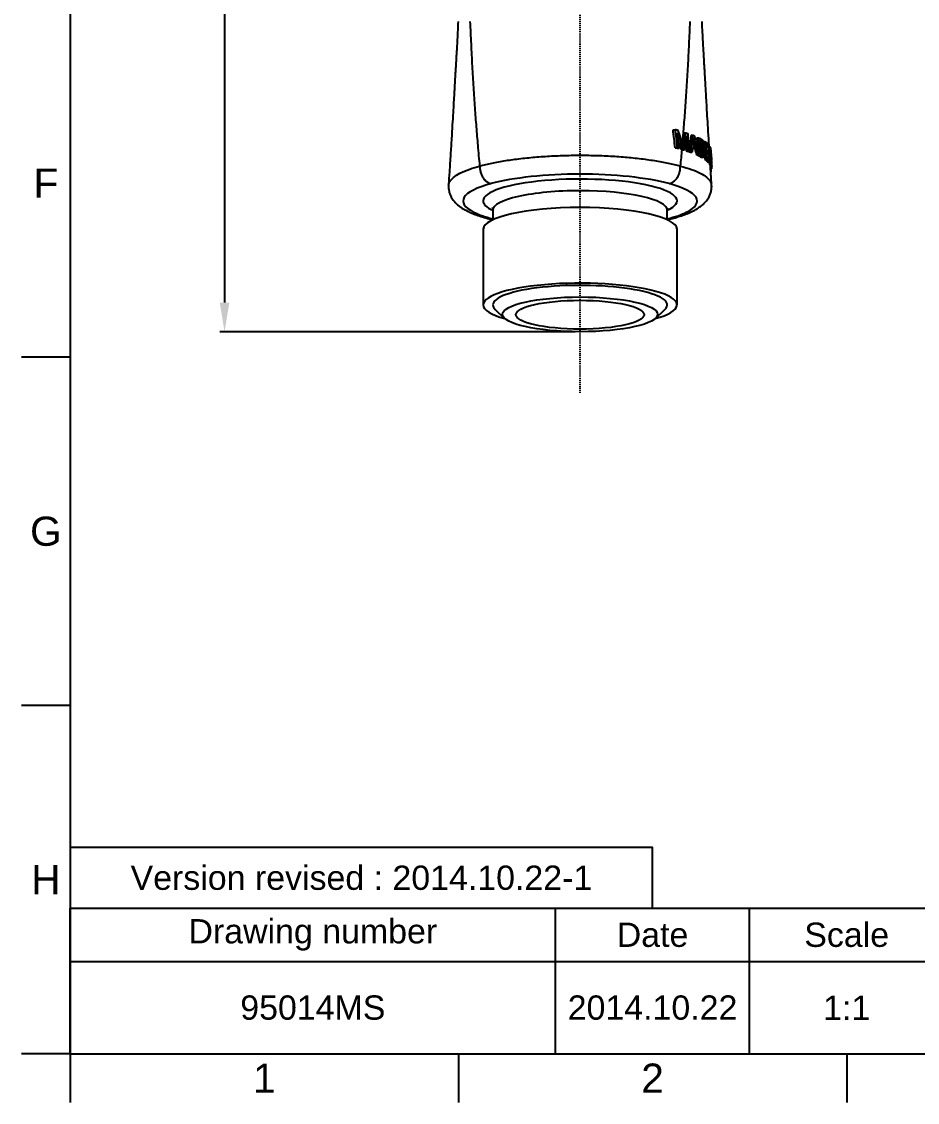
# Model space of a CAD drawing. Header units: millimetres. Extents: x 2316 to 2526, y 318 to 615.
# Drawn here: x 2316.3 to 2408.5, y 317.8 to 429.2 of the extents above; entities that cross this region are included whole.
import ezdxf

# ---------------------------------------------------------------- set-up
doc = ezdxf.new("R2010")
doc.units = ezdxf.units.MM
doc.header["$LTSCALE"] = 0.1
doc.linetypes.add('CENTER', pattern=[0.6, 0.375, -0.075, 0.075, -0.075])
doc.linetypes.add('CENTERX2', pattern=[101.6, 63.5, -12.7, 12.7, -12.7])
doc.layers.add('1', color=7, linetype='Continuous', true_color=0xffffff)
doc.layers.add('TOP', color=7, linetype='Continuous', true_color=0xffffff)
doc.layers.add('FORM', color=7, linetype='Continuous')
doc.layers.add('TEXT', color=2, linetype='Continuous')
doc.styles.get("Standard").update_dxf_attribs({"font": 'arial.ttf'})
doc.dimstyles.new('a1', dxfattribs={"dimtxt": 3.2, "dimasz": 3, "dimexe": 0.5, "dimexo": 0.5, "dimgap": 0.5, "dimtad": 1, "dimdsep": 46, "dimtxsty": 'Standard', "dimcen": 0.09, "dimclrd": 4, "dimclre": 4, "dimclrt": 7, "dimazin": 2, "dimtfac": 1, "dimtofl": 0, "dimtmove": 0, "dimatfit": 3, "dimfxl": 0.18, "dimtolj": 1, "dimtzin": 0, "dimarcsym": 0})

# ---------------------------------------------------------------- blocks, each defined once
blk = doc.blocks.new('*D48')
at = {"color": 4, "lineweight": -2, "transparency": 16777216}
for p, q in [((2373.29, 523.13), (2336.66, 523.13)), ((2337.16, 520.13), (2337.16, 400.23)), ((2373.29, 397.23), (2336.66, 397.23))]:
    blk.add_line(p, q, dxfattribs=at)
at = {"color": 4, "transparency": 16777216}
for points in [[(2336.66, 520.13), (2337.66, 520.13), (2337.16, 523.13)], [(2336.66, 400.23), (2337.66, 400.23), (2337.16, 397.23)]]:
    blk.add_solid(points, dxfattribs=at)
at = {"layer": 'Defpoints', "color": 0, "transparency": 16777216}
for p in [(2373.79, 523.13), (2337.16, 397.23), (2373.79, 397.23)]:
    blk.add_point(p, dxfattribs=at)
at = {"color": 7, "transparency": 16777216, "insert": (2335.03, 460.18), "char_height": 3.2, "attachment_point": 5, "rotation": 90}
blk.add_mtext('\\A1;126', dxfattribs=at)

msp = doc.modelspace()

# ---------------------------------------------------------------- linework, layer by layer
at = {"layer": '1', "color": 7, "linetype": 'Continuous'}
for p, q in [((2383.361, 418.0346), (2383.5676, 418.0346)), ((2384.4793, 417.7329), (2384.663, 417.7329)), ((2385.2258, 417.4742), (2385.3999, 417.4742)), ((2385.4543, 416.8419), (2385.5869, 416.8419)), ((2385.8214, 417.2187), (2385.9872, 417.2187)), ((2386.2176, 416.7629), (2386.3785, 416.7629)), ((2386.3145, 416.5048), (2386.4743, 416.5048)), ((2386.4949, 416.8255), (2386.6522, 416.8255)), ((2383.583, 416.1833), (2383.7868, 416.1833)), ((2383.7817, 416.1337), (2383.9816, 416.1337)), ((2384.2015, 416.0213), (2384.3783, 416.0213)), ((2384.3613, 415.9749), (2384.5491, 415.9749)), ((2384.7253, 415.862), (2384.9084, 415.862)), ((2384.876, 415.8124), (2385.0568, 415.8124)), ((2384.994, 415.7721), (2385.1729, 415.7721)), ((2385.1477, 415.7176), (2385.3243, 415.7176)), ((2385.6146, 416.0731), (2385.7841, 416.0731)), ((2385.7681, 415.467), (2385.9359, 415.467)), ((2385.8943, 415.4085), (2386.0605, 415.4085)), ((2385.9789, 415.3674), (2386.144, 415.3674)), ((2386.3665, 415.4863), (2386.5264, 415.4863)), ((2386.3931, 415.6919), (2386.5526, 415.6919)), ((2386.8325, 416.3263), (2386.9861, 416.3263)), ((2386.8742, 415.5565), (2387.0278, 415.5565)), ((2386.9963, 416.305), (2387.1478, 416.305)), ((2387.1807, 416.1635), (2387.2126, 416.1635)), ((2387.2454, 415.9066), (2387.2566, 415.9066)), ((2386.2441, 415.2271), (2386.4058, 415.2271)), ((2386.3379, 415.1959), (2386.4982, 415.1959)), ((2386.6352, 414.9742), (2386.7921, 414.9742)), ((2386.9562, 414.6843), (2387.1095, 414.6843)), ((2387.1202, 414.4537), (2387.2716, 414.4537)), ((2387.1461, 414.4022), (2387.2972, 414.4022)), ((2387.1821, 414.3121), (2387.3329, 414.3121)), ((2387.1969, 414.2628), (2387.3475, 414.2628)), ((2387.2181, 414.006), (2387.3684, 414.006)), ((2387.2213, 414.0587), (2387.3716, 414.0587)), ((2387.2425, 413.7708), (2387.3068, 413.7708)), ((2387.2457, 413.7194), (2387.283, 413.7194)), ((2364.8014, 409.7394), (2364.8014, 408.7669)), ((2382.7704, 408.7669), (2382.7704, 409.7394)), ((2363.8014, 407.7904), (2363.8014, 399.9941)), ((2383.7704, 399.9941), (2383.7704, 407.7904)), ((2365.0425, 399.5306), (2366.0157, 398.6076)), ((2381.5562, 398.6076), (2382.5294, 399.5306))]:
    msp.add_line(p, q, dxfattribs=at)
for centre, major_axis, ratio, start_param, end_param in [((2373.7859, 410.714), (-9.9845, 0), 0.224226, 2.69028333, 6.28318531), ((2373.7859, 409.7394), (8.9845, 0), 0.224226, 1.57079634, 3.14208345), ((2373.7859, 409.7394), (8.9845, 0), 0.224226, 0, 1.57077436), ((2373.7859, 410.714), (-9.9845, 0), 0.224226, 0, 0.4513094), ((2373.7859, 407.7904), (-9.9845, 0), 0.224226, 3.14159283, 6.28318531), ((2373.7859, 399.9941), (-9.9845, 0), 0.224226, 2.45790352, 6.28318531), ((2373.7859, 399.9941), (-8.9845, 0), 0.224226, 2.90950732, 6.28318531), ((2373.7859, 399.9941), (-9.9845, 0), 0.224226, 0, 0.68368904), ((2373.7859, 399.9941), (-8.9845, 0), 0.224226, 0, 0.23208524), ((2373.7859, 398.9852), (6.6148, 0), 0.224525, 4.71238898, 10.99557429)]:
    msp.add_ellipse(centre, major_axis=major_axis, ratio=ratio, start_param=start_param, end_param=end_param, dxfattribs=at)
msp.add_ellipse((2373.7859, 399.0195), major_axis=(7.9845, 0), ratio=0.224226, dxfattribs=at)
for points, knots in [([(2361.2195, 429.1735), (2361.203, 428.8015), (2361.1704, 428.1085), (2361.1199, 427.1436), (2361.0746, 426.3264), (2361.0361, 425.6544), (2361.0055, 425.1258), (2360.9812, 424.7094), (2360.9604, 424.3527), (2360.9379, 423.9668), (2360.9126, 423.5306), (2360.8838, 423.0344), (2360.85, 422.4472), (2360.8086, 421.7232), (2360.7567, 420.816), (2360.6944, 419.7383), (2360.6208, 418.4851), (2360.5349, 417.053), (2360.4357, 415.4401), (2360.3342, 413.8355), (2360.2651, 412.7688), (2360.2344, 412.2999)], [0, 0, 0, 0, 0.06600082, 0.12291623, 0.1710167, 0.21077968, 0.24191415, 0.26459256, 0.2845415, 0.3050645, 0.33282161, 0.36160048, 0.39258367, 0.43631071, 0.48994732, 0.55380559, 0.62817138, 0.71328166, 0.80928315, 0.91615419, 1, 1, 1, 1]), ([(2363.4656, 414.2972), (2363.401, 414.9987), (2363.2842, 416.3137), (2363.1187, 418.3042), (2362.992, 419.9496), (2362.894, 421.3244), (2362.7995, 422.7412), (2362.6939, 424.5796), (2362.5852, 426.8586), (2362.5125, 428.4021), (2362.4732, 429.1735)], [0, 0, 0, 0, 0.16257509, 0.3021462, 0.44171731, 0.51150287, 0.58128842, 0.72085953, 0.86043064, 1, 1, 1, 1]), ([(2385.0987, 429.1735), (2385.0594, 428.4021), (2384.9866, 426.8587), (2384.878, 424.5795), (2384.7723, 422.7412), (2384.6779, 421.3244), (2384.5798, 419.9496), (2384.4598, 418.3888), (2384.362, 417.2082), (2384.3159, 416.6665)], [0, 0, 0, 0, 0.1703138, 0.34062942, 0.51094503, 0.59610284, 0.68126065, 0.85157626, 1, 1, 1, 1]), ([(2387.0835, 416.3049), (2387.067, 416.5742), (2387.0216, 417.3203), (2386.9517, 418.4837), (2386.8781, 419.7368), (2386.8157, 420.8146), (2386.7638, 421.722), (2386.7211, 422.4688), (2386.6847, 423.1), (2386.6522, 423.659), (2386.6214, 424.1883), (2386.5938, 424.661), (2386.5663, 425.1324), (2386.5358, 425.6584), (2386.4974, 426.328), (2386.4522, 427.1437), (2386.4017, 428.1085), (2386.3691, 428.8015), (2386.3526, 429.1735)], [0, 0, 0, 0, 0.06314494, 0.17491769, 0.27258843, 0.3564666, 0.42692783, 0.48438146, 0.53033746, 0.57299593, 0.61392331, 0.65316085, 0.68288981, 0.72358408, 0.77542994, 0.8385931, 0.91333096, 1, 1, 1, 1]), ([(2383.5676, 418.0346), (2383.6027, 417.7336), (2383.638, 417.4326), (2383.7111, 416.8155), (2383.7488, 416.4994), (2383.7868, 416.1833)], [0, 0, 0, 0, 0.4877128, 0.4877128, 1, 1, 1, 1]), ([(2383.9816, 416.1337), (2383.95, 416.4036), (2383.9186, 416.6735), (2383.858, 417.1989), (2383.8287, 417.4544), (2383.7995, 417.7098)], [0, 0, 0, 0, 0.51379782, 0.51379782, 1, 1, 1, 1]), ([(2384.4525, 416.2715), (2384.4783, 416.4454), (2384.5039, 416.6194), (2384.5519, 416.9499), (2384.5744, 417.1065), (2384.619, 417.4197), (2384.6411, 417.5763), (2384.663, 417.7329)], [0, 0, 0, 0, 0.35723836, 0.35723836, 0.67861828, 0.67861828, 1, 1, 1, 1]), ([(2384.8737, 417.6637), (2384.8924, 417.4665), (2384.9115, 417.2693), (2384.9513, 416.8621), (2384.9721, 416.6522), (2385.0141, 416.2323), (2385.0354, 416.0223), (2385.0568, 415.8124)], [0, 0, 0, 0, 0.31946067, 0.31946067, 0.65972964, 0.65972964, 1, 1, 1, 1]), ([(2384.7524, 417.4116), (2384.7285, 417.2377), (2384.7043, 417.0639), (2384.6585, 416.7375), (2384.6369, 416.5849), (2384.5933, 416.2799), (2384.5713, 416.1274), (2384.5491, 415.9749)], [0, 0, 0, 0, 0.36294836, 0.36294836, 0.68147338, 0.68147338, 1, 1, 1, 1]), ([(2384.9083, 415.862), (2384.8878, 416.059), (2384.8675, 416.2561), (2384.8313, 416.6129), (2384.8152, 416.7726), (2384.7835, 417.0921), (2384.7678, 417.2518), (2384.7524, 417.4116)], [0, 0, 0, 0, 0.38158997, 0.38158997, 0.69079417, 0.69079417, 1, 1, 1, 1]), ([(2385.4845, 417.253), (2385.484, 417.224), (2385.4833, 417.1951), (2385.481, 417.1379), (2385.4796, 417.1096), (2385.4743, 417.0268), (2385.4696, 416.9731), (2385.4636, 416.9207)], [0, 0, 0, 0, 0.25297959, 0.25297959, 0.50595904, 0.50595904, 1, 1, 1, 1]), ([(2385.5868, 416.8418), (2385.5762, 416.8825), (2385.5656, 416.9233), (2385.5447, 417.0048), (2385.5344, 417.0457), (2385.5105, 417.1419), (2385.4971, 417.1973), (2385.4845, 417.253)], [0, 0, 0, 0, 0.29836559, 0.29836559, 0.59674287, 0.59674287, 1, 1, 1, 1]), ([(2385.5388, 417.4187), (2385.6304, 417.0849), (2385.7197, 416.7505), (2385.8935, 416.0804), (2385.9782, 415.7447), (2386.0605, 415.4085)], [0, 0, 0, 0, 0.4999523, 0.4999523, 1, 1, 1, 1]), ([(2385.9872, 417.2187), (2386.0553, 417.1854), (2386.1209, 417.1518), (2386.2152, 417.1009), (2386.246, 417.0851), (2386.3067, 417.0462), (2386.337, 417.0242), (2386.3664, 416.9891)], [0, 0, 0, 0, 0.49873162, 0.49873162, 0.74832018, 0.74832018, 1, 1, 1, 1]), ([(2386.3785, 416.7629), (2386.3548, 416.7997), (2386.3296, 416.8207), (2386.2783, 416.8582), (2386.2515, 416.8722), (2386.1864, 416.9078), (2386.1475, 416.9284), (2386.1077, 416.9489)], [0, 0, 0, 0, 0.28289356, 0.28289356, 0.58327474, 0.58327474, 1, 1, 1, 1]), ([(2386.1158, 416.8567), (2386.1275, 416.8496), (2386.1391, 416.842), (2386.1732, 416.816), (2386.1961, 416.796), (2386.2176, 416.7629)], [0, 0, 0, 0, 0.3376582, 0.3376582, 1, 1, 1, 1]), ([(2386.2176, 416.7629), (2386.2286, 416.7459), (2386.2393, 416.7257), (2386.2667, 416.6647), (2386.2825, 416.6191), (2386.3028, 416.5497), (2386.3088, 416.5274), (2386.3145, 416.5048)], [0, 0, 0, 0, 0.28375919, 0.28375919, 0.77760829, 0.77760829, 1, 1, 1, 1]), ([(2386.3145, 416.5048), (2386.333, 416.4311), (2386.3465, 416.3508), (2386.3766, 416.1246), (2386.3883, 415.9756), (2386.3942, 415.7861), (2386.3946, 415.7376), (2386.3931, 415.6919)], [0, 0, 0, 0, 0.28062221, 0.28062221, 0.81371994, 0.81371994, 1, 1, 1, 1]), ([(2386.3664, 416.9891), (2386.3848, 416.9646), (2386.4215, 416.9158), (2386.4533, 416.8381), (2386.4692, 416.7995)], [0, 0, 0, 0, 0.50287622, 1, 1, 1, 1]), ([(2386.4743, 416.5048), (2386.4671, 416.5335), (2386.4595, 416.5616), (2386.4434, 416.6151), (2386.4349, 416.6405), (2386.4114, 416.7023), (2386.3953, 416.7365), (2386.3785, 416.7629)], [0, 0, 0, 0, 0.28218868, 0.28218868, 0.5566995, 0.5566995, 1, 1, 1, 1]), ([(2386.4692, 416.7995), (2386.496, 416.7279), (2386.5198, 416.6451), (2386.5635, 416.4523), (2386.5818, 416.3382), (2386.618, 416.0481), (2386.6315, 415.8675), (2386.6344, 415.6737), (2386.6344, 415.6456), (2386.634, 415.6181)], [0, 0, 0, 0, 0.21802698, 0.21802698, 0.4894615, 0.4894615, 0.92584827, 0.92584827, 1, 1, 1, 1]), ([(2386.5526, 415.6919), (2386.5548, 415.7637), (2386.5526, 415.8421), (2386.5439, 415.9999), (2386.5376, 416.0803), (2386.5205, 416.2475), (2386.5091, 416.3362), (2386.4871, 416.4498), (2386.481, 416.4778), (2386.4743, 416.5048)], [0, 0, 0, 0, 0.29427021, 0.29427021, 0.58589541, 0.58589541, 0.89810021, 0.89810021, 1, 1, 1, 1]), ([(2386.6522, 416.8255), (2386.7111, 416.7821), (2386.7659, 416.7384), (2386.8733, 416.6448), (2386.9249, 416.5948), (2386.9709, 416.5446)], [0, 0, 0, 0, 0.46979936, 0.46979936, 1, 1, 1, 1]), ([(2386.9861, 416.3263), (2386.9483, 416.3676), (2386.9068, 416.4088), (2386.8224, 416.4853), (2386.7804, 416.5206), (2386.7357, 416.5558)], [0, 0, 0, 0, 0.53559103, 0.53559103, 1, 1, 1, 1]), ([(2386.9709, 416.5446), (2386.9732, 416.5116), (2386.9755, 416.4785), (2386.9805, 416.4057), (2386.9833, 416.366), (2386.9861, 416.3263)], [0, 0, 0, 0, 0.45399323, 0.45399323, 1, 1, 1, 1]), ([(2363.4673, 414.2989), (2363.8714, 414.4014), (2364.6797, 414.6064), (2366.1038, 414.864), (2367.6541, 415.0787), (2369.3201, 415.243), (2371.0676, 415.3547), (2372.866, 415.4111), (2374.6816, 415.4115), (2376.4811, 415.3557), (2378.2312, 415.2446), (2379.9013, 415.0805), (2381.4571, 414.8656), (2382.8879, 414.6073), (2383.7001, 414.4012), (2384.1064, 414.2982)], [0, 0, 0, 0, 0.07676225, 0.15356296, 0.23039177, 0.30724043, 0.38410592, 0.46098497, 0.53787344, 0.61477817, 0.6917117, 0.7686881, 0.84572237, 0.922824, 1, 1, 1, 1]), ([(2386.2256, 415.5343), (2386.2812, 415.5051), (2386.3349, 415.474), (2386.4124, 415.4324), (2386.4379, 415.4216), (2386.4764, 415.4226), (2386.4907, 415.4291), (2386.5121, 415.4527), (2386.5202, 415.4672), (2386.5264, 415.4863)], [0, 0, 0, 0, 0.48033744, 0.48033744, 0.72364931, 0.72364931, 0.88231917, 0.88231917, 1, 1, 1, 1]), ([(2386.3931, 415.6919), (2386.3924, 415.669), (2386.3913, 415.6467), (2386.3881, 415.6038), (2386.3859, 415.5831), (2386.3791, 415.5347), (2386.3736, 415.5083), (2386.3665, 415.4863)], [0, 0, 0, 0, 0.28630132, 0.28630132, 0.57292948, 0.57292948, 1, 1, 1, 1]), ([(2386.5751, 415.2428), (2386.5715, 415.2366), (2386.5676, 415.2311), (2386.5583, 415.2199), (2386.5527, 415.2148), (2386.541, 415.2065), (2386.535, 415.2033), (2386.5222, 415.1986), (2386.5154, 415.1971), (2386.5086, 415.1964)], [0, 0, 0, 0, 0.20165934, 0.20165934, 0.46412559, 0.46412559, 0.72642107, 0.72642107, 1, 1, 1, 1]), ([(2386.5264, 415.4863), (2386.5294, 415.4955), (2386.532, 415.5055), (2386.539, 415.5366), (2386.5426, 415.5596), (2386.5477, 415.6042), (2386.5494, 415.6255), (2386.5515, 415.662), (2386.5521, 415.6768), (2386.5526, 415.6919)], [0, 0, 0, 0, 0.17810807, 0.17810807, 0.52447181, 0.52447181, 0.81132962, 0.81132962, 1, 1, 1, 1]), ([(2386.616, 415.3751), (2386.6148, 415.3684), (2386.6135, 415.3617), (2386.6093, 415.3408), (2386.6062, 415.327), (2386.5992, 415.301), (2386.5954, 415.2887), (2386.587, 415.2662), (2386.5825, 415.2561), (2386.5771, 415.2463), (2386.5748, 415.2423)], [0, 0, 0, 0, 0.12429609, 0.12429609, 0.40003415, 0.40003415, 0.67815217, 0.67815217, 0.95422403, 1, 1, 1, 1]), ([(2386.634, 415.6196), (2386.634, 415.615), (2386.6339, 415.6104), (2386.6334, 415.5834), (2386.6326, 415.5585), (2386.6304, 415.5099), (2386.6289, 415.4861), (2386.6242, 415.432), (2386.6207, 415.4022), (2386.616, 415.3751)], [0, 0, 0, 0, 0.03548324, 0.03548324, 0.32181686, 0.32181686, 0.60832969, 0.60832969, 1, 1, 1, 1]), ([(2386.7776, 415.9884), (2386.8178, 415.9565), (2386.8558, 415.9244), (2386.9352, 415.8528), (2386.9756, 415.8132), (2387.0124, 415.7734)], [0, 0, 0, 0, 0.44964562, 0.44964562, 1, 1, 1, 1]), ([(2387.0278, 415.5565), (2386.9944, 415.5926), (2386.9582, 415.6286), (2386.8802, 415.7003), (2386.8384, 415.736), (2386.7938, 415.7715)], [0, 0, 0, 0, 0.499691, 0.499691, 1, 1, 1, 1]), ([(2387.2716, 414.4537), (2387.2505, 414.7654), (2387.2294, 415.0772), (2387.1881, 415.6943), (2387.1679, 415.9996), (2387.1478, 416.305)], [0, 0, 0, 0, 0.50517396, 0.50517396, 1, 1, 1, 1]), ([(2387.1478, 416.305), (2387.1519, 416.2978), (2387.1558, 416.2905), (2387.1649, 416.2734), (2387.1699, 416.2634), (2387.1748, 416.2535)], [0, 0, 0, 0, 0.42240024, 0.42240024, 1, 1, 1, 1]), ([(2387.3329, 414.3121), (2387.3123, 414.6238), (2387.2919, 414.9354), (2387.2518, 415.5525), (2387.2321, 415.858), (2387.2126, 416.1635)], [0, 0, 0, 0, 0.50500424, 0.50500424, 1, 1, 1, 1]), ([(2387.2126, 416.1635), (2387.2154, 416.1555), (2387.2181, 416.1475), (2387.2237, 416.1299), (2387.2266, 416.1203), (2387.2293, 416.1107)], [0, 0, 0, 0, 0.45398627, 0.45398627, 1, 1, 1, 1]), ([(2387.2293, 416.1107), (2387.2538, 415.838), (2387.2757, 415.565), (2387.3035, 415.1745), (2387.3113, 415.0569), (2387.3187, 414.9394)], [0, 0, 0, 0, 0.69915479, 0.69915479, 1, 1, 1, 1]), ([(2387.3716, 414.0587), (2387.357, 414.3388), (2387.3397, 414.6187), (2387.3003, 415.1717), (2387.2782, 415.4448), (2387.2535, 415.7177)], [0, 0, 0, 0, 0.50581154, 0.50581154, 1, 1, 1, 1]), ([(2360.2345, 412.2988), (2360.2428, 412.4267), (2360.3814, 412.8521), (2361.0945, 413.4392), (2362.3117, 413.9703), (2363.1084, 414.1949), (2363.4658, 414.2957)], [0, 0, 0, 0, 0.17669332, 0.5864655, 0.81451246, 1, 1, 1, 1]), ([(2384.1072, 414.2959), (2384.5047, 414.1832), (2385.2983, 413.9581), (2386.1987, 413.5669), (2386.8603, 413.1454), (2387.1947, 412.7529), (2387.2916, 412.5215), (2387.3125, 412.4425)], [0, 0, 0, 0, 0.22217461, 0.44361121, 0.66440322, 0.88466738, 1, 1, 1, 1]), ([(2386.2441, 415.2271), (2386.2623, 415.2168), (2386.2802, 415.2084), (2386.3063, 415.2001), (2386.3149, 415.198), (2386.3283, 415.1962), (2386.3331, 415.1959), (2386.3379, 415.1959)], [0, 0, 0, 0, 0.55524412, 0.55524412, 0.83593765, 0.83593765, 1, 1, 1, 1]), ([(2386.4984, 415.1959), (2386.4934, 415.1959), (2386.4882, 415.1963), (2386.4743, 415.1983), (2386.4654, 415.2006), (2386.4399, 415.2091), (2386.423, 415.2172), (2386.4058, 415.2271)], [0, 0, 0, 0, 0.1749237, 0.1749237, 0.46817017, 0.46817017, 1, 1, 1, 1]), ([(2387.1095, 414.6843), (2387.081, 414.7168), (2387.0503, 414.7493), (2386.9843, 414.814), (2386.949, 414.8462), (2386.874, 414.9104), (2386.8342, 414.9424), (2386.7921, 414.9742)], [0, 0, 0, 0, 0.33333027, 0.33333027, 0.66649953, 0.66649953, 1, 1, 1, 1]), ([(2386.8413, 415.1412), (2386.887, 415.1044), (2386.9297, 415.0675), (2387.0148, 414.988), (2387.0563, 414.9454), (2387.0939, 414.9026)], [0, 0, 0, 0, 0.46670854, 0.46670854, 1, 1, 1, 1]), ([(2387.2972, 414.4022), (2387.2927, 414.4121), (2387.288, 414.4219), (2387.2793, 414.4391), (2387.2755, 414.4464), (2387.2716, 414.4537)], [0, 0, 0, 0, 0.57380183, 0.57380183, 1, 1, 1, 1]), ([(2387.3475, 414.2628), (2387.3451, 414.2718), (2387.3426, 414.2808), (2387.3377, 414.2972), (2387.3353, 414.3047), (2387.3329, 414.3121)], [0, 0, 0, 0, 0.54611831, 0.54611831, 1, 1, 1, 1]), ([(2382.9604, 412.4901), (2380.7034, 413.0966), (2377.2556, 413.4605), (2370.307, 413.4599), (2366.8716, 413.097), (2364.6141, 412.4907)], [0, 0, 0, 0, 0.5, 0.5, 1, 1, 1, 1]), ([(2387.283, 413.7194), (2387.2867, 413.7268), (2387.2902, 413.7342), (2387.2982, 413.7513), (2387.3026, 413.7611), (2387.3068, 413.7708)], [0, 0, 0, 0, 0.43115314, 0.43115314, 1, 1, 1, 1]), ([(2387.3684, 414.006), (2387.3692, 414.0146), (2387.3699, 414.0232), (2387.371, 414.0408), (2387.3714, 414.0498), (2387.3716, 414.0587)], [0, 0, 0, 0, 0.49107574, 0.49107574, 1, 1, 1, 1]), ([(2360.2368, 412.3028), (2360.2249, 412.1002), (2360.2525, 411.7258), (2360.4347, 411.2073), (2360.6889, 410.7977), (2360.9596, 410.4888), (2361.2176, 410.2556), (2361.4798, 410.0571), (2361.7409, 409.8884), (2362.0732, 409.7001), (2362.4829, 409.5036), (2362.9945, 409.2973), (2363.5696, 409.0995), (2364.176, 408.9229), (2364.6076, 408.8145), (2364.7925, 408.7709)], [0, 0, 0, 0, 0.10026509, 0.19053745, 0.27001942, 0.33859368, 0.39871062, 0.454899, 0.50739232, 0.55631605, 0.64694452, 0.73237281, 0.82322236, 0.9264787, 1, 1, 1, 1]), ([(2364.6131, 412.4908), (2363.1327, 412.0849), (2362.1615, 411.5952), (2361.5324, 410.5692), (2361.8677, 410.0302), (2363.3018, 409.3021), (2363.9695, 409.066), (2364.7783, 408.857)], [0, 0, 0, 0, 0.39471088, 0.39471088, 0.78942176, 0.78942176, 1, 1, 1, 1]), ([(2382.7729, 408.8522), (2383.5849, 409.0611), (2384.2596, 409.2977), (2385.7072, 410.0303), (2386.0391, 410.5619), (2385.418, 411.5911), (2384.4455, 412.0842), (2382.961, 412.4902)], [0, 0, 0, 0, 0.2103445, 0.2103445, 0.60517225, 0.60517225, 1, 1, 1, 1]), ([(2382.7737, 408.7701), (2382.8072, 408.7781), (2383.0347, 408.8324), (2383.4357, 408.9356), (2383.975, 409.0933), (2384.5312, 409.2803), (2385.0927, 409.5038), (2385.5239, 409.7135), (2385.8322, 409.8905), (2386.0295, 410.0163), (2386.2047, 410.1405), (2386.3712, 410.2713), (2386.5818, 410.4582), (2386.8421, 410.7407), (2387.0767, 411.097), (2387.2437, 411.4868), (2387.3366, 411.8814), (2387.3469, 412.155), (2387.3375, 412.2984)], [0, 0, 0, 0, 0.01335799, 0.09113011, 0.16683393, 0.25254156, 0.34932839, 0.44927786, 0.49439187, 0.53608478, 0.57436645, 0.60956129, 0.65030197, 0.7148101, 0.79473107, 0.8565893, 0.92511561, 1, 1, 1, 1]), ([(2364.736, 409.9657), (2364.7393, 409.9714), (2364.7422, 409.9652), (2364.7513, 409.954), (2364.7825, 409.8831), (2364.8042, 409.7966), (2364.7997, 409.7494), (2364.7987, 409.7413)], [0, 0, 0, 0, 0.00712372, 0.3101284, 0.61420659, 0.93445607, 1, 1, 1, 1]), ([(2382.7726, 409.7383), (2382.7735, 409.7839), (2382.7799, 409.8593), (2382.8139, 409.9416), (2382.829, 409.9638), (2382.8319, 409.9674), (2382.8335, 409.9717)], [0, 0, 0, 0, 0.32364107, 0.62533692, 0.9102349, 1, 1, 1, 1])]:
    msp.add_open_spline(points, degree=3, knots=knots, dxfattribs=at)
for points, degree in [([(2383.583, 416.1833), (2383.5079, 416.8003), (2383.4339, 417.4174), (2383.361, 418.0346)], 3), ([(2383.8771, 417.9572), (2383.7761, 417.9833), (2383.6727, 418.0092), (2383.5676, 418.0346)], 3), ([(2383.7995, 417.7098), (2384.0008, 417.1641), (2384.194, 416.6142), (2384.3797, 416.0628)], 3), ([(2384.4092, 416.4049), (2384.2383, 416.9247), (2384.0611, 417.4426), (2383.8771, 417.9572)], 3), ([(2384.4793, 417.7329), (2384.4284, 417.3757), (2384.3762, 417.0187), (2384.3229, 416.6618)], 3), ([(2384.663, 417.7329), (2384.7341, 417.71), (2384.8045, 417.6869), (2384.8737, 417.6637)], 3), ([(2385.2258, 417.4742), (2385.1644, 417.0005), (2385.1003, 416.5271), (2385.0338, 416.0539)], 3), ([(2385.1729, 415.7721), (2385.292, 416.6255), (2385.3998, 417.4742)], 2), ([(2385.3998, 417.4742), (2385.4706, 417.4466), (2385.5388, 417.4187)], 2), ([(2384.2015, 416.0213), (2384.1007, 416.3168), (2383.9977, 416.6116), (2383.8924, 416.9056)], 3), ([(2384.4103, 416.4034), (2384.4003, 416.2896), (2384.3902, 416.1762), (2384.3802, 416.063)], 3), ([(2384.4104, 416.4053), (2384.4244, 416.3607), (2384.4385, 416.3161), (2384.4525, 416.2715)], 3), ([(2384.6449, 416.6444), (2384.6713, 416.3836), (2384.6981, 416.1228), (2384.7253, 415.862)], 3), ([(2385.4636, 416.9207), (2385.4441, 416.7538), (2385.4243, 416.587), (2385.4043, 416.4201)], 3), ([(2385.4043, 416.4201), (2385.5739, 416.3551), (2385.7294, 416.2884)], 2), ([(2385.4422, 416.7391), (2385.475, 416.6146), (2385.5074, 416.49), (2385.5395, 416.3654)], 3), ([(2385.7294, 416.2884), (2385.6589, 416.5661), (2385.5868, 416.8418)], 2), ([(2385.8214, 417.2187), (2385.8573, 416.785), (2385.8939, 416.3514), (2385.9312, 415.9178)], 3), ([(2386.144, 415.3674), (2386.0624, 416.306), (2385.9872, 417.2187)], 2), ([(2386.1077, 416.9489), (2386.1648, 416.2496), (2386.2256, 415.5343)], 2), ([(2386.4949, 416.8255), (2386.4987, 416.7741), (2386.5025, 416.7226), (2386.5063, 416.6712)], 3), ([(2386.7921, 414.9742), (2386.7184, 415.9282), (2386.6522, 416.8255)], 2), ([(2386.7357, 416.5558), (2386.7496, 416.3667), (2386.7636, 416.1776), (2386.7776, 415.9884)], 3), ([(2386.7473, 416.4123), (2386.7775, 416.3837), (2386.806, 416.355), (2386.8325, 416.3263)], 3), ([(2383.7817, 416.1337), (2383.7163, 416.1504), (2383.6501, 416.1669), (2383.583, 416.1833)], 3), ([(2383.7868, 416.1833), (2383.8526, 416.1669), (2383.9175, 416.1504), (2383.9816, 416.1337)], 3), ([(2384.2591, 416.0056), (2384.2091, 415.4298), (2384.1582, 414.8618), (2384.1062, 414.2977)], 3), ([(2384.2597, 416.0048), (2384.2404, 416.0103), (2384.221, 416.0158), (2384.2015, 416.0213)], 3), ([(2384.2604, 416.0049), (2384.2942, 415.9949), (2384.3278, 415.985), (2384.3613, 415.9749)], 3), ([(2384.5491, 415.9749), (2384.4672, 415.9997), (2384.3797, 416.0255)], 2), ([(2384.7253, 415.862), (2384.7762, 415.8456), (2384.8265, 415.829), (2384.876, 415.8124)], 3), ([(2385.0568, 415.8124), (2384.9847, 415.837), (2384.9083, 415.862)], 2), ([(2384.9997, 415.8124), (2384.9978, 415.799), (2384.9959, 415.7855), (2384.994, 415.7721)], 3), ([(2384.994, 415.7721), (2385.046, 415.7541), (2385.0973, 415.7359), (2385.1477, 415.7176)], 3), ([(2385.3243, 415.7176), (2385.2498, 415.745), (2385.1729, 415.7721)], 2), ([(2385.3843, 416.2356), (2385.3547, 415.9771), (2385.3243, 415.7176)], 2), ([(2385.3781, 416.1706), (2385.4595, 416.1384), (2385.5384, 416.1059), (2385.6146, 416.0731)], 3), ([(2385.7841, 416.0731), (2385.658, 416.1281), (2385.5246, 416.1823), (2385.3843, 416.2355)], 3), ([(2385.6146, 416.0731), (2385.6665, 415.8713), (2385.7177, 415.6693), (2385.7681, 415.467)], 3), ([(2385.7681, 415.467), (2385.8111, 415.4476), (2385.8532, 415.4281), (2385.8943, 415.4085)], 3), ([(2385.9359, 415.467), (2385.861, 415.7711), (2385.7841, 416.0731)], 2), ([(2386.0605, 415.4085), (2385.9996, 415.4379), (2385.9359, 415.467)], 2), ([(2385.9753, 415.4085), (2385.9765, 415.3948), (2385.9777, 415.3811), (2385.9789, 415.3674)], 3), ([(2385.9789, 415.3674), (2386.0724, 415.3212), (2386.1608, 415.2744), (2386.2441, 415.2271)], 3), ([(2386.4058, 415.2271), (2386.2823, 415.298), (2386.144, 415.3674)], 2), ([(2386.607, 415.3395), (2386.6163, 415.2177), (2386.6257, 415.096), (2386.6352, 414.9742)], 3), ([(2386.7938, 415.7715), (2386.8095, 415.5614), (2386.8253, 415.3513), (2386.8413, 415.1412)], 3), ([(2386.8061, 415.6254), (2386.83, 415.6025), (2386.8527, 415.5795), (2386.8742, 415.5565)], 3), ([(2386.9963, 416.305), (2387.027, 415.839), (2387.058, 415.373), (2387.0895, 414.9071)], 3), ([(2387.0124, 415.7734), (2387.0175, 415.7011), (2387.0226, 415.6288), (2387.0278, 415.5565)], 3), ([(2387.1748, 416.2535), (2387.2149, 415.6364), (2387.2558, 415.0193), (2387.2972, 414.4022)], 3), ([(2387.2535, 415.7177), (2387.2845, 415.2328), (2387.3158, 414.7478), (2387.3475, 414.2628)], 3), ([(2387.2956, 415.2732), (2387.2825, 415.4843), (2387.2695, 415.6954), (2387.2566, 415.9066)], 3), ([(2386.6352, 414.9742), (2386.7626, 414.8788), (2386.8699, 414.782), (2386.9562, 414.6843)], 3), ([(2387.0939, 414.9026), (2387.0991, 414.8298), (2387.1043, 414.757), (2387.1095, 414.6843)], 3), ([(2387.1046, 414.6843), (2387.1098, 414.6074), (2387.115, 414.5306), (2387.1202, 414.4537)], 3), ([(2387.1202, 414.4537), (2387.1295, 414.4366), (2387.1381, 414.4194), (2387.1461, 414.4022)], 3), ([(2387.1762, 414.4022), (2387.1782, 414.3722), (2387.1802, 414.3422), (2387.1821, 414.3121)], 3), ([(2387.1821, 414.3121), (2387.1876, 414.2957), (2387.1926, 414.2793), (2387.1969, 414.2628)], 3), ([(2387.3375, 412.2998), (2387.2731, 413.2808), (2387.2113, 414.2628)], 2), ([(2387.344, 414.5437), (2387.3192, 414.9395)], 1), ([(2387.3068, 413.7708), (2387.3021, 413.8492), (2387.2974, 413.9276), (2387.2927, 414.006)], 3)]:
    msp.add_open_spline(points, degree=degree, dxfattribs=at)
for points, weights in [([(2363.4672, 414.2972), (2363.3553, 412.727), (2364.6136, 412.4908)], [0.999474507676, 0.674846278609, 0.999813269175]), ([(2382.9607, 412.4902), (2384.2196, 412.7261), (2384.1075, 414.2966)], [0.999885561876, 0.67484000166, 0.999615925295])]:
    msp.add_rational_spline(points, weights, degree=2, dxfattribs=at)
at = {"layer": 'FORM'}
for p, q in [((2321.2511, 609.8487), (2321.2511, 322.8487)), ((2321.2511, 394.5987), (2316.2511, 394.5987)), ((2321.2511, 358.7237), (2316.2511, 358.7237)), ((2321.2511, 322.8487), (2321.2511, 337.8487)), ((2321.2572, 337.8487), (2521.2511, 337.8487)), ((2371.2511, 322.8487), (2371.2511, 337.8487)), ((2371.2511, 322.8487), (2371.2511, 337.8487)), ((2391.2511, 322.8487), (2391.2511, 337.8487)), ((2321.2572, 332.3487), (2461.2511, 332.3487)), ((2321.2511, 322.8487), (2316.2511, 322.8487)), ((2321.2511, 322.8487), (2521.2511, 322.8487)), ((2321.2511, 322.8487), (2321.2511, 317.8487)), ((2361.2511, 322.8487), (2361.2511, 317.8487)), ((2401.2511, 322.8487), (2401.2511, 317.8487))]:
    msp.add_line(p, q, dxfattribs=at)
msp.add_lwpolyline([(2321.2572, 337.8487), (2381.2572, 337.8487), (2381.2572, 344.0987), (2321.2572, 344.0987)], close=True, dxfattribs=at)
for p in [(2321.2511, 394.5987), (2321.2511, 358.7237)]:
    msp.add_point(p, dxfattribs=at)
at = {"layer": 'TOP', "color": 1, "linetype": 'CENTER'}
msp.add_line((2373.7859, 390.9349), (2373.7859, 526.1707), dxfattribs=at)

# ---------------------------------------------------------------- texts
at = {"layer": 'FORM', "char_height": 3, "attachment_point": 5}
for s, width, insert in [('F', 5, (2318.7511, 412.5362)), ('G', 5, (2318.7511, 376.6612)), ('H', 5, (2318.7511, 340.7862)), ('1', 40, (2341.2511, 320.3487)), ('2', 40, (2381.2511, 320.3487))]:
    msp.add_mtext_dynamic_manual_height_columns(s, width=width, gutter_width=12.5, heights=[0], dxfattribs=dict(at, insert=insert))
at = {"layer": 'TEXT', "char_height": 2.5, "attachment_point": 5}
for s, width, insert in [('Version revised : 2014.10.22-1', 60, (2351.2572, 340.9737)), ('Drawing number', 50, (2346.2511, 335.0987)), ('Date', 20, (2381.2511, 335.0987)), ('Scale', 20, (2401.2511, 335.0987)), ('2014.10.22', 20, (2381.2511, 327.5987)), ('1:1', 20, (2401.2511, 327.5987))]:
    msp.add_mtext_dynamic_manual_height_columns(s, width=width, gutter_width=12.5, heights=[0], dxfattribs=dict(at, insert=insert))
at = {"layer": 'TEXT', "linetype": 'CENTERX2', "insert": (2346.2542, 327.5987), "char_height": 2.5, "attachment_point": 5}
msp.add_mtext_dynamic_manual_height_columns('95014MS', width=49.993861, gutter_width=12.5, heights=[0], dxfattribs=at)

# ---------------------------------------------------------------- dimensions: what is measured, and where the dimension line sits
at = {"color": 7}
dim = msp.add_linear_dim(base=(2337.1589, 397.2292), p1=(2373.7859, 523.1282), p2=(2373.7859, 397.2292), angle=90, text='126', dimstyle='a1', dxfattribs=at)
dim.commit()
dim.dimension.update_dxf_attribs({"geometry": '*D48', "text_midpoint": (2335.0251, 460.1787)})

doc.saveas('drawing.dxf')
